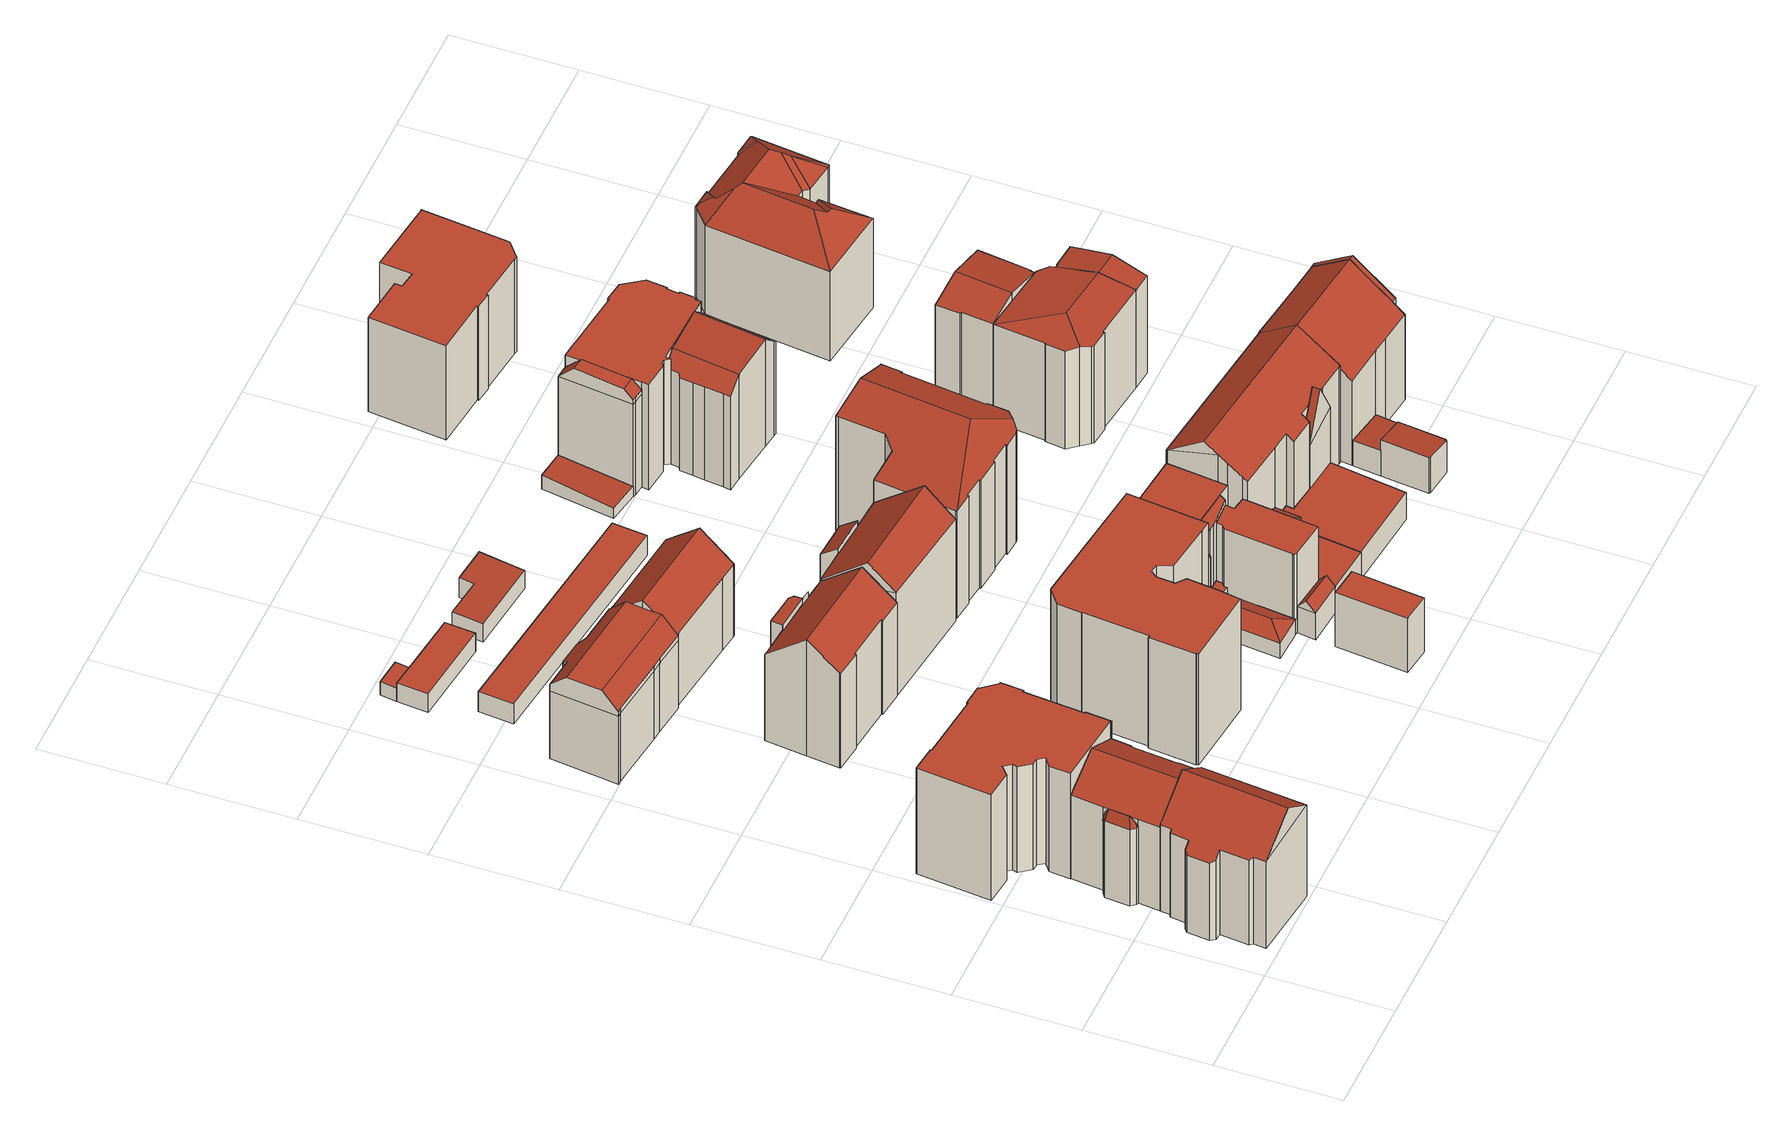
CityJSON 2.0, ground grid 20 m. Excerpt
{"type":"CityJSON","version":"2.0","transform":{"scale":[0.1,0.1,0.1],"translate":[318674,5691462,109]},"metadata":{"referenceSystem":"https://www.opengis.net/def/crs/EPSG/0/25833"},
"CityObjects":{
"building1":{"type":"Building","attributes":{"Dachtyp_tdc":"tdcFreeFormRoof","Gemeindeschluessel":14713000,"Dachneigung":38.31,"QualitaetDacherkennung":71,"Geometrietyp2DReferenz":"3000","function":"31001_9998","roofType":"5000","measuredHeight":21.96},"geometry":[{"type":"MultiSurface","lod":"2","boundaries":[[[0,1,2,3]],[[1,4,5,2]],[[4,6,7,5]],[[6,8,9,7]],[[8,10,11,9]],[[10,12,13,11]],[[12,14,15,13]],[[14,16,17,15]],[[16,18,19,17]],[[18,20,21,19]],[[20,22,23,21]],[[22,24,25,23]],[[24,26,27,25]],[[26,0,3,27]],[[28,29,22,20,18,16,14,12,10,8,6,4,1,0]],[[26,24,29,28]],[[24,22,29]],[[0,26,28]],[[3,2,5,7,9,11,13,15,17,19,21,23,25,27]]],"semantics":{"surfaces":[{"type":"WallSurface"},{"type":"RoofSurface"},{"type":"GroundSurface"}],"values":[0,0,0,0,0,0,0,0,0,0,0,0,0,0,1,1,0,0,2]}}]},
"building2":{"type":"Building","attributes":{"Gemeindeschluessel":14713000,"Geometrietyp2DReferenz":"3000","function":"31001_9998","roofType":"9999"},"children":["building2-1","building2-2"]},
"building2-1":{"type":"BuildingPart","attributes":{"Dachtyp_tdc":"tdcGableRoof","Dachneigung":31.77,"QualitaetDacherkennung":83,"Geometrietyp2DReferenz":"3000","roofType":"3100","measuredHeight":20.16},"parents":["building2"],"geometry":[{"type":"MultiSurface","lod":"2","boundaries":[[[30,31,32,33]],[[31,34,35,32]],[[34,36,37,35]],[[36,38,39,37]],[[38,40,25,39]],[[40,41,42,25]],[[41,43,23,42]],[[43,44,45,23]],[[44,46,45]],[[47,48,49,50,51]],[[48,52,53,49]],[[52,54,55,53]],[[54,56,57,55]],[[56,30,33,57]],[[52,48,47,44,43,41]],[[41,40,38,36,34,31,30,56,54,52]],[[33,32,35,37,39,25,42,23,45,58,50,49,53,55,57]],[[59,60,46,44,47]],[[59,50,58,60]],[[58,45,46,60]],[[51,59,47]],[[51,50,59]]],"semantics":{"surfaces":[{"type":"WallSurface"},{"type":"RoofSurface"},{"type":"GroundSurface"},{"type":"ClosureSurface"}],"values":[0,0,0,0,0,0,0,0,0,0,0,0,0,0,1,1,2,0,3,3,0,3]}}]},
"building2-2":{"type":"BuildingPart","attributes":{"Dachtyp_tdc":"tdcFreeFormRoof","Dachneigung":73.66,"QualitaetDacherkennung":39,"Geometrietyp2DReferenz":"3000","roofType":"5000","measuredHeight":16.85},"parents":["building2"],"geometry":[{"type":"MultiSurface","lod":"2","boundaries":[[[61,62,63,64]],[[62,65,66,63]],[[65,67,68,66]],[[67,51,50,68]],[[46,69,70,45]],[[69,61,64,70]],[[60,59,51,67,65,71]],[[65,62,72,71]],[[62,61,73,72]],[[61,69,74,73]],[[69,46,74]],[[46,60,71,72,73,74]],[[64,63,66,68,50,58,45,70]],[[59,50,51]],[[58,50,59,60]],[[58,60,46,45]]],"semantics":{"surfaces":[{"type":"WallSurface"},{"type":"RoofSurface"},{"type":"GroundSurface"},{"type":"ClosureSurface"}],"values":[0,0,0,0,0,0,1,1,1,1,1,1,2,3,3,3]}}]},
"building3":{"type":"Building","attributes":{"Dachtyp_tdc":"tdcPolyFlatRoof","Gemeindeschluessel":14713000,"Dachneigung":0,"QualitaetDacherkennung":78,"Geometrietyp2DReferenz":"3000","function":"31001_9998","roofType":"1000","measuredHeight":20.43},"geometry":[{"type":"MultiSurface","lod":"2","boundaries":[[[75,76,77,78]],[[76,79,80,77]],[[79,81,82,80]],[[81,83,84,82]],[[83,85,86,84]],[[85,87,88,86]],[[87,89,90,88]],[[89,91,92,90]],[[91,93,94,92]],[[93,95,96,94]],[[95,97,98,96]],[[97,99,100,98]],[[99,101,102,100]],[[101,103,104,102]],[[103,105,106,104]],[[105,107,108,106]],[[107,109,110,108]],[[109,111,112,110]],[[111,113,114,112]],[[113,115,116,114]],[[115,117,118,116]],[[117,119,120,118]],[[119,121,122,120]],[[121,123,124,122]],[[123,125,126,124]],[[125,75,78,126]],[[125,123,121,119,117,115,113,111,109,107,105,103,101,99,97,95,93,91,89,87,85,83,81,79,76,75]],[[78,77,80,82,84,86,88,90,92,94,96,98,100,102,104,106,108,110,112,114,116,118,120,122,124,126]]],"semantics":{"surfaces":[{"type":"WallSurface"},{"type":"RoofSurface"},{"type":"GroundSurface"}],"values":[0,0,0,0,0,0,0,0,0,0,0,0,0,0,0,0,0,0,0,0,0,0,0,0,0,0,1,2]}}]},
"building4":{"type":"Building","attributes":{"Gemeindeschluessel":14713000,"Dachtyp_tdc":"tdcFreeFormRoof","Dachneigung":0.319,"QualitaetDacherkennung":60,"Geometrietyp2DReferenz":"3000","function":"31001_9998","roofType":"5000","measuredHeight":17},"geometry":[{"type":"MultiSurface","lod":"2","boundaries":[[[127,128,129,130]],[[128,131,132,129]],[[131,133,134,132]],[[133,135,136,134]],[[135,137,138,136]],[[137,139,140,138]],[[139,141,142,140]],[[141,143,144,142]],[[143,145,146,144]],[[145,147,148,146]],[[149,150,151,152,153,154,155,156]],[[157,158,159,160,161,162,163,164]],[[165,164,163,152,151]],[[131,165,151,150,133]],[[128,157,164,165,131]],[[145,162,161,147]],[[143,153,152,163,162,145]],[[147,161,160]],[[127,158,157,128]],[[159,158,127]],[[137,156,155,139]],[[135,149,156,137]],[[139,155,154,141]],[[141,154,153,143]],[[133,150,149,135]],[[148,166,167,130,129,132,134,136,138,140,142,144,146]],[[147,160,166,148]],[[160,159,167,166]],[[159,127,130,167]]],"semantics":{"surfaces":[{"type":"WallSurface"},{"type":"RoofSurface"},{"type":"GroundSurface"}],"values":[0,0,0,0,0,0,0,0,0,0,1,1,1,0,0,0,0,0,0,0,0,0,0,0,0,2,0,0,0]}}]},
"building5":{"type":"Building","attributes":{"Gemeindeschluessel":14713000,"Geometrietyp2DReferenz":"3000","function":"31001_9998","roofType":"9999"},"children":["building5-1","building5-2"]},
"building5-1":{"type":"BuildingPart","attributes":{"Dachtyp_tdc":"tdcPolyFlatRoof","Dachneigung":4.7,"QualitaetDacherkennung":40,"Geometrietyp2DReferenz":"3000","roofType":"2100","measuredHeight":17.95},"parents":["building5"],"geometry":[{"type":"MultiSurface","lod":"2","boundaries":[[[168,169,170,171,172]],[[169,173,174,170]],[[173,175,176,174]],[[175,177,178,176]],[[177,179,180,178]],[[181,177,179,177,175,173,169,168]],[[171,170,174,176,178,180,178,182]],[[183,184,177,181]],[[180,179,185]],[[178,180,185,184]],[[184,185,179,177]],[[178,184,183,182]],[[168,172,183,181]],[[172,171,182,183]]],"semantics":{"surfaces":[{"type":"WallSurface"},{"type":"RoofSurface"},{"type":"GroundSurface"},{"type":"ClosureSurface"}],"values":[0,0,0,0,0,1,2,0,0,3,3,3,0,3]}}]},
"building5-2":{"type":"BuildingPart","attributes":{"Dachtyp_tdc":"tdcGableRoof","Dachneigung":40.32,"QualitaetDacherkennung":65,"Geometrietyp2DReferenz":"3000","roofType":"3100","measuredHeight":22.58},"parents":["building5"],"geometry":[{"type":"MultiSurface","lod":"2","boundaries":[[[186,187,188,189]],[[187,190,191,188]],[[190,192,193,191]],[[192,194,195,193]],[[194,196,197,195]],[[196,198,199,197]],[[198,200,201,199]],[[200,202,203,201]],[[202,172,171,203]],[[185,204,205,180]],[[204,206,207,205]],[[206,208,209,207]],[[208,210,211,209]],[[210,212,213,211]],[[212,186,189,213]],[[208,206,204,185,184,183,172,202,200,198]],[[198,196,194,192,190,187,186,212,210,208]],[[189,188,191,193,195,197,199,201,203,171,182,178,180,205,207,209,211,213]],[[182,171,172,183]],[[180,178,184,185]],[[178,182,183,184]]],"semantics":{"surfaces":[{"type":"WallSurface"},{"type":"RoofSurface"},{"type":"GroundSurface"},{"type":"ClosureSurface"}],"values":[0,0,0,0,0,0,0,0,0,0,0,0,0,0,0,1,1,2,3,3,3]}}]},
"building6":{"type":"Building","attributes":{"Gemeindeschluessel":14713000,"Geometrietyp2DReferenz":"3000","function":"31001_9998","roofType":"9999"},"children":["building6-1","building6-2"]},
"building6-1":{"type":"BuildingPart","attributes":{"Dachtyp_tdc":"tdcPolyFlatRoof","Dachneigung":3.13,"QualitaetDacherkennung":56,"Geometrietyp2DReferenz":"3000","roofType":"2100","measuredHeight":2.68},"parents":["building6"],"geometry":[{"type":"MultiSurface","lod":"2","boundaries":[[[214,215,216,217]],[[218,219,220,221]],[[219,214,217,220]],[[219,218,215,214]],[[217,216,221,220]],[[221,216,215,218]]],"semantics":{"surfaces":[{"type":"WallSurface"},{"type":"RoofSurface"},{"type":"GroundSurface"},{"type":"ClosureSurface"}],"values":[0,0,0,1,2,3]}}]},
"building6-2":{"type":"BuildingPart","attributes":{"Dachtyp_tdc":"tdcPolyFlatRoof","Dachneigung":0,"QualitaetDacherkennung":49,"Geometrietyp2DReferenz":"3000","roofType":"1000","measuredHeight":3.59},"parents":["building6"],"geometry":[{"type":"MultiSurface","lod":"2","boundaries":[[[222,223,224,225]],[[223,226,227,224]],[[226,228,218,221,227]],[[229,222,225,216,215]],[[229,228,226,223,222]],[[225,224,227,221,216]],[[215,218,228,229]],[[215,216,221,218]]],"semantics":{"surfaces":[{"type":"WallSurface"},{"type":"RoofSurface"},{"type":"GroundSurface"},{"type":"ClosureSurface"}],"values":[0,0,0,0,1,2,0,3]}}]},
"building7":{"type":"Building","attributes":{"Dachtyp_tdc":"tdcFreeFormRoof","Gemeindeschluessel":14713000,"Dachneigung":10.89,"QualitaetDacherkennung":40,"Geometrietyp2DReferenz":"3000","function":"31001_9998","roofType":"5000","measuredHeight":3.09},"geometry":[{"type":"MultiSurface","lod":"2","boundaries":[[[230,231,232,233]],[[231,234,235,232]],[[234,236,237,235]],[[236,230,233,237]],[[238,239,236,234]],[[238,234,231]],[[239,238,231,230]],[[239,230,236]],[[233,232,235,237]]],"semantics":{"surfaces":[{"type":"WallSurface"},{"type":"RoofSurface"},{"type":"GroundSurface"}],"values":[0,0,0,0,1,1,1,1,2]}}]},
"building8":{"type":"Building","attributes":{"Dachtyp_tdc":"tdcGableRoof","Gemeindeschluessel":14713000,"Dachneigung":39.36,"QualitaetDacherkennung":68,"Geometrietyp2DReferenz":"3000","function":"31001_9998","roofType":"3100","measuredHeight":18.36},"geometry":[{"type":"MultiSurface","lod":"2","boundaries":[[[240,241,242,243]],[[241,244,245,242]],[[244,246,247,245]],[[246,248,249,247]],[[241,240,250,251,252,253]],[[253,254,255,248,246,244,241]],[[249,256,257,258,259,235,232,243,242,245,247]],[[248,255,256,249]],[[255,254,257,256]],[[254,253,258,257]],[[253,252,259,258]],[[252,251,235,259]],[[251,250,232,235]],[[250,240,243,232]]],"semantics":{"surfaces":[{"type":"WallSurface"},{"type":"RoofSurface"},{"type":"GroundSurface"}],"values":[0,0,0,0,1,1,2,0,0,0,0,0,0,0]}}]},
"building9":{"type":"Building","attributes":{"Dachtyp_tdc":"tdcPolyFlatRoof","Gemeindeschluessel":14713000,"Dachneigung":0,"QualitaetDacherkennung":70,"Geometrietyp2DReferenz":"3000","function":"31001_9998","roofType":"1000","measuredHeight":21.53},"geometry":[{"type":"MultiSurface","lod":"2","boundaries":[[[260,261,262,263]],[[261,264,265,262]],[[264,266,267,265]],[[266,268,269,267]],[[268,270,271,269]],[[270,272,273,271]],[[272,274,275,273]],[[274,276,277,275]],[[276,278,279,277]],[[278,280,281,279]],[[280,282,283,281]],[[282,284,285,283]],[[284,286,287,285]],[[286,288,289,287]],[[288,290,291,289]],[[290,292,293,291]],[[292,294,295,293]],[[294,296,297,295]],[[296,298,299,297]],[[298,300,301,299]],[[300,260,263,301]],[[300,298,296,294,292,290,288,286,284,282,280,278,276,274,272,270,268,266,264,261,260]],[[263,262,265,267,269,271,273,275,277,279,281,283,285,287,289,291,293,295,297,299,301]]],"semantics":{"surfaces":[{"type":"WallSurface"},{"type":"RoofSurface"},{"type":"GroundSurface"}],"values":[0,0,0,0,0,0,0,0,0,0,0,0,0,0,0,0,0,0,0,0,0,1,2]}}]},
"building10":{"type":"Building","attributes":{"Dachtyp_tdc":"tdcPolyFlatRoof","Gemeindeschluessel":14713000,"Dachneigung":0,"QualitaetDacherkennung":79,"Geometrietyp2DReferenz":"3000","function":"31001_2463","roofType":"1000","measuredHeight":3.86},"geometry":[{"type":"MultiSurface","lod":"2","boundaries":[[[302,303,304,305]],[[303,306,307,304]],[[306,308,309,307]],[[308,302,305,309]],[[308,306,303,302]],[[305,304,307,309]]],"semantics":{"surfaces":[{"type":"WallSurface"},{"type":"RoofSurface"},{"type":"GroundSurface"}],"values":[0,0,0,0,1,2]}}]},
"building11":{"type":"Building","attributes":{"Gemeindeschluessel":14713000,"Geometrietyp2DReferenz":"3000","function":"31001_9998","roofType":"9999"},"children":["building11-1","building11-2"]},
"building11-1":{"type":"BuildingPart","attributes":{"Dachtyp_tdc":"tdcPolyFlatRoof","Dachneigung":37.8,"QualitaetDacherkennung":36,"Geometrietyp2DReferenz":"3000","roofType":"2100","measuredHeight":18.23},"parents":["building11"],"geometry":[{"type":"MultiSurface","lod":"2","boundaries":[[[310,311,312,313,314]],[[315,316,317,318,319]],[[316,310,314,317]],[[316,315,311,310]],[[314,313,318,317]],[[319,312,311,315]],[[318,313,312,319]]],"semantics":{"surfaces":[{"type":"WallSurface"},{"type":"RoofSurface"},{"type":"GroundSurface"},{"type":"ClosureSurface"}],"values":[0,0,0,1,2,0,3]}}]},
"building11-2":{"type":"BuildingPart","attributes":{"Dachtyp_tdc":"tdcGableRoof","Dachneigung":40.69,"QualitaetDacherkennung":56,"Geometrietyp2DReferenz":"3000","roofType":"3100","measuredHeight":24.1},"parents":["building11"],"geometry":[{"type":"MultiSurface","lod":"2","boundaries":[[[320,321,322,323]],[[321,324,325,322]],[[326,320,323,327]],[[324,321,328]],[[320,326,329]],[[321,320,329,328]],[[326,312,319,324,328,329]],[[323,322,325,318,313,327]],[[326,327,313,312]],[[319,318,325,324]],[[312,313,318,319]]],"semantics":{"surfaces":[{"type":"WallSurface"},{"type":"RoofSurface"},{"type":"GroundSurface"},{"type":"ClosureSurface"}],"values":[0,0,0,0,0,1,1,2,0,0,3]}}]},
"building12":{"type":"Building","attributes":{"Dachtyp_tdc":"tdcPolyFlatRoof","Gemeindeschluessel":14713000,"Dachneigung":3.13,"QualitaetDacherkennung":80,"Geometrietyp2DReferenz":"3000","function":"31001_9998","roofType":"2100","measuredHeight":3.83},"geometry":[{"type":"MultiSurface","lod":"2","boundaries":[[[330,331,332,333]],[[331,334,335,332]],[[334,336,337,335]],[[336,338,339,337]],[[338,340,341,339]],[[340,330,333,341]],[[340,338,336,334,331,330]],[[333,332,335,337,339,341]]],"semantics":{"surfaces":[{"type":"WallSurface"},{"type":"RoofSurface"},{"type":"GroundSurface"}],"values":[0,0,0,0,0,0,1,2]}}]},
"building13":{"type":"Building","attributes":{"Dachtyp_tdc":"tdcPolyFlatRoof","Gemeindeschluessel":14713000,"Dachneigung":0,"QualitaetDacherkennung":70,"Geometrietyp2DReferenz":"3000","function":"31001_9998","roofType":"1000","measuredHeight":10.47},"geometry":[{"type":"MultiSurface","lod":"2","boundaries":[[[342,343,344,345]],[[343,346,347,344]],[[346,348,349,347]],[[348,342,345,349]],[[348,346,343,342]],[[345,344,347,349]]],"semantics":{"surfaces":[{"type":"WallSurface"},{"type":"RoofSurface"},{"type":"GroundSurface"}],"values":[0,0,0,0,1,2]}}]},
"building14":{"type":"Building","attributes":{"Gemeindeschluessel":14713000,"Geometrietyp2DReferenz":"3000","function":"31001_9998","roofType":"9999"},"children":["building14-1","building14-2"]},
"building14-1":{"type":"BuildingPart","attributes":{"Dachtyp_tdc":"tdcFreeFormRoof","Dachneigung":24.56,"QualitaetDacherkennung":18,"Geometrietyp2DReferenz":"3000","roofType":"5000","measuredHeight":4.23},"parents":["building14"],"geometry":[{"type":"MultiSurface","lod":"2","boundaries":[[[350,351,352,353]],[[351,354,355,352]],[[354,356,357,355]],[[356,358,359,357]],[[360,361,362,363]],[[361,364,365,362]],[[364,350,353,365]],[[360,358,356,366]],[[356,354,367,366]],[[354,351,367]],[[351,350,364,361,360,366,367]],[[353,352,355,357,359,363,362,365]],[[363,359,358,360]]],"semantics":{"surfaces":[{"type":"WallSurface"},{"type":"RoofSurface"},{"type":"GroundSurface"},{"type":"ClosureSurface"}],"values":[0,0,0,0,0,0,0,1,1,1,1,2,3]}}]},
"building14-2":{"type":"BuildingPart","attributes":{"Dachtyp_tdc":"tdcPolyFlatRoof","Dachneigung":0,"QualitaetDacherkennung":9,"Geometrietyp2DReferenz":"3000","roofType":"1000","measuredHeight":4.25},"parents":["building14"],"geometry":[{"type":"MultiSurface","lod":"2","boundaries":[[[368,369,370,371]],[[369,372,373,370]],[[372,374,375,373]],[[374,376,377,375]],[[376,378,379,377]],[[378,380,381,379]],[[380,382,360,363,381]],[[383,368,371,359,358]],[[383,382,380,378,376,374,372,369,368]],[[371,370,373,375,377,379,381,363,359]],[[358,360,382,383]],[[358,359,363,360]]],"semantics":{"surfaces":[{"type":"WallSurface"},{"type":"RoofSurface"},{"type":"GroundSurface"},{"type":"ClosureSurface"}],"values":[0,0,0,0,0,0,0,0,1,2,0,3]}}]},
"building15":{"type":"Building","attributes":{"Gemeindeschluessel":14713000,"Geometrietyp2DReferenz":"3000","function":"31001_9998","roofType":"9999"},"children":["building15-1","building15-2","building15-3"]},
"building15-1":{"type":"BuildingPart","attributes":{"Dachtyp_tdc":"tdcPolyFlatRoof","Dachneigung":0,"QualitaetDacherkennung":69,"Geometrietyp2DReferenz":"3000","roofType":"1000","measuredHeight":16.99},"parents":["building15"],"geometry":[{"type":"MultiSurface","lod":"2","boundaries":[[[384,385,386,387]],[[385,388,389,386]],[[388,390,391,389]],[[390,392,393,391]],[[392,394,395,393]],[[396,384,387,397]],[[396,394,392,390,388,385,384]],[[387,386,389,391,393,395,397]],[[397,395,394,396]]],"semantics":{"surfaces":[{"type":"WallSurface"},{"type":"RoofSurface"},{"type":"GroundSurface"},{"type":"ClosureSurface"}],"values":[0,0,0,0,0,0,1,2,3]}}]},
"building15-2":{"type":"BuildingPart","attributes":{"Dachtyp_tdc":"tdcPolyFlatRoof","Dachneigung":38.47,"QualitaetDacherkennung":23,"Geometrietyp2DReferenz":"3000","roofType":"2100","measuredHeight":16.99},"parents":["building15"],"geometry":[{"type":"MultiSurface","lod":"2","boundaries":[[[398,399,375,377,400]],[[399,401,373,375]],[[401,402,370,373]],[[402,403,371,370]],[[403,404,359,371]],[[404,405,357,359]],[[405,396,397,357]],[[406,407,408,395,394]],[[394,396,405,404,403,402,401,399,398,406]],[[408,377,375,373,370,371,359,357,397,395]],[[398,400,407,406]],[[400,377,408,407]],[[394,395,397,396]]],"semantics":{"surfaces":[{"type":"WallSurface"},{"type":"RoofSurface"},{"type":"GroundSurface"},{"type":"ClosureSurface"}],"values":[0,0,0,0,0,0,0,0,1,2,0,3,3]}}]},
"building15-3":{"type":"BuildingPart","attributes":{"Dachtyp_tdc":"tdcPolyFlatRoof","Dachneigung":0,"QualitaetDacherkennung":42,"Geometrietyp2DReferenz":"3000","roofType":"1000","measuredHeight":15.41},"parents":["building15"],"geometry":[{"type":"MultiSurface","lod":"2","boundaries":[[[409,400,377,379]],[[407,410,411,408]],[[410,412,413,411]],[[412,414,415,413]],[[414,416,417,415]],[[416,418,419,417]],[[418,420,353,419]],[[420,421,365,353]],[[421,422,362,365]],[[422,423,381,362]],[[423,409,379,381]],[[423,422,421,420,418,416,414,412,410,407,400,409]],[[379,377,408,411,413,415,417,419,353,365,362,381]],[[408,377,400,407]]],"semantics":{"surfaces":[{"type":"WallSurface"},{"type":"RoofSurface"},{"type":"GroundSurface"},{"type":"ClosureSurface"}],"values":[0,0,0,0,0,0,0,0,0,0,0,1,2,3]}}]},
"building16":{"type":"Building","attributes":{"Dachtyp_tdc":"tdcHipAndGableRoof","Gemeindeschluessel":14713000,"Dachneigung":15.1,"QualitaetDacherkennung":18,"Geometrietyp2DReferenz":"3000","function":"31001_9998","roofType":"5000","measuredHeight":8.5},"geometry":[{"type":"MultiSurface","lod":"2","boundaries":[[[424,425,426,427]],[[425,428,429,426]],[[428,430,431,429]],[[430,424,427,431]],[[428,425,432]],[[424,430,433]],[[425,424,433,432]],[[430,428,432,433]],[[427,426,429,431]]],"semantics":{"surfaces":[{"type":"WallSurface"},{"type":"RoofSurface"},{"type":"GroundSurface"}],"values":[0,0,0,0,1,0,1,1,2]}}]},
"building17":{"type":"Building","attributes":{"Dachtyp_tdc":"tdcFreeFormRoof","Gemeindeschluessel":14713000,"Dachneigung":10.19,"QualitaetDacherkennung":25,"Geometrietyp2DReferenz":"3000","function":"31001_9998","roofType":"5000","measuredHeight":23.55},"geometry":[{"type":"MultiSurface","lod":"2","boundaries":[[[434,435,436,437]],[[435,438,439,436]],[[438,440,441,439]],[[440,442,443,441]],[[442,444,445,443]],[[444,446,447,445]],[[446,448,449,447]],[[448,450,451,449]],[[450,452,453,451]],[[452,454,455,453]],[[454,456,457,455]],[[456,458,459,457]],[[458,460,461,459]],[[460,462,463,461]],[[462,464,465,463]],[[464,466,467,465]],[[466,468,469,467]],[[468,470,471,469]],[[470,472,473,471]],[[472,474,475,473]],[[474,476,477,475]],[[476,478,479,477]],[[478,480,481,479]],[[480,482,483,481]],[[482,484,485,483]],[[484,486,487,485]],[[486,434,437,487]],[[435,434,486,484,482,480,478,476,488,489,442,440,438]],[[468,466,464,462,460,458,490,489,488,474,472,470]],[[489,490,456,454,452,450,448,446,444,442]],[[458,456,490]],[[476,474,488]],[[437,436,439,441,443,445,447,449,451,453,455,457,459,461,463,465,467,469,471,473,475,477,479,481,483,485,487]]],"semantics":{"surfaces":[{"type":"WallSurface"},{"type":"RoofSurface"},{"type":"GroundSurface"}],"values":[0,0,0,0,0,0,0,0,0,0,0,0,0,0,0,0,0,0,0,0,0,0,0,0,0,0,0,1,1,1,0,0,2]}}]},
"building18":{"type":"Building","attributes":{"Gemeindeschluessel":14713000,"Geometrietyp2DReferenz":"3000","function":"31001_9998","roofType":"9999"},"children":["building18-1","building18-2","building18-3","building18-4"]},
"building18-1":{"type":"BuildingPart","attributes":{"Dachtyp_tdc":"tdcGableRoof","Dachneigung":69.14,"QualitaetDacherkennung":6,"Geometrietyp2DReferenz":"3000","roofType":"3100","measuredHeight":21.84},"parents":["building18"],"geometry":[{"type":"MultiSurface","lod":"2","boundaries":[[[491,492,493,494,495]],[[492,496,497,493]],[[496,498,499,500,497]],[[496,492,501]],[[491,498,502]],[[492,491,502,501]],[[498,496,501,502]],[[494,493,497,500]],[[491,495,499,498]],[[495,494,500,499]]],"semantics":{"surfaces":[{"type":"WallSurface"},{"type":"RoofSurface"},{"type":"GroundSurface"},{"type":"ClosureSurface"}],"values":[0,0,0,0,0,1,1,2,0,3]}}]},
"building18-2":{"type":"BuildingPart","attributes":{"Dachtyp_tdc":"tdcPolyFlatRoof","Dachneigung":0,"QualitaetDacherkennung":54,"Geometrietyp2DReferenz":"3000","roofType":"1000","measuredHeight":5.13},"parents":["building18"],"geometry":[{"type":"MultiSurface","lod":"2","boundaries":[[[503,504,505,506]],[[503,507,508,504]],[[507,503,506,509,510]],[[511,512,505,504,508]],[[510,509,512,511]],[[506,505,512,509]],[[511,508,507,510]]],"semantics":{"surfaces":[{"type":"WallSurface"},{"type":"RoofSurface"},{"type":"GroundSurface"},{"type":"ClosureSurface"}],"values":[0,0,1,2,0,3,3]}}]},
"building18-3":{"type":"BuildingPart","attributes":{"Dachtyp_tdc":"tdcFreeFormRoof","Dachneigung":48.57,"QualitaetDacherkennung":12,"Geometrietyp2DReferenz":"3000","roofType":"5000","measuredHeight":6.79},"parents":["building18"],"geometry":[{"type":"MultiSurface","lod":"2","boundaries":[[[509,513,514,512]],[[513,515,516,514]],[[515,506,505,516]],[[517,518,506,515]],[[517,515,513]],[[518,517,513,509]],[[518,509,506]],[[512,514,516,505]],[[512,505,506,509]]],"semantics":{"surfaces":[{"type":"WallSurface"},{"type":"RoofSurface"},{"type":"GroundSurface"},{"type":"ClosureSurface"}],"values":[0,0,0,1,0,1,0,2,3]}}]},
"building18-4":{"type":"BuildingPart","attributes":{"Dachtyp_tdc":"tdcPolyFlatRoof","Dachneigung":0,"QualitaetDacherkennung":43,"Geometrietyp2DReferenz":"3000","roofType":"1000","measuredHeight":5.14},"parents":["building18"],"geometry":[{"type":"MultiSurface","lod":"2","boundaries":[[[519,520,521,508,507]],[[520,522,523,521]],[[522,524,525,523]],[[524,495,494,525]],[[499,526,527,500]],[[526,528,510,511,527]],[[526,499,495,524,522,520,519,528]],[[511,508,521,523,525,494,500,527]],[[507,510,528,519]],[[507,508,511,510]],[[500,494,495,499]]],"semantics":{"surfaces":[{"type":"WallSurface"},{"type":"RoofSurface"},{"type":"GroundSurface"},{"type":"ClosureSurface"}],"values":[0,0,0,0,0,0,1,2,0,3,3]}}]},
"building19":{"type":"Building","attributes":{"Dachtyp_tdc":"tdcPolyFlatRoof","Gemeindeschluessel":14713000,"Dachneigung":3.04,"QualitaetDacherkennung":68,"Geometrietyp2DReferenz":"3000","function":"31001_9998","roofType":"2100","measuredHeight":2.72},"geometry":[{"type":"MultiSurface","lod":"2","boundaries":[[[529,530,531,532]],[[530,533,534,531]],[[533,535,536,534]],[[535,529,532,536]],[[535,533,530,529]],[[532,531,534,536]]],"semantics":{"surfaces":[{"type":"WallSurface"},{"type":"RoofSurface"},{"type":"GroundSurface"}],"values":[0,0,0,0,1,2]}}]},
"building20":{"type":"Building","attributes":{"Dachtyp_tdc":"tdcFreeFormRoof","Gemeindeschluessel":14713000,"Dachneigung":34.22,"QualitaetDacherkennung":57,"Geometrietyp2DReferenz":"3000","function":"31001_9998","roofType":"5000","measuredHeight":23.61},"geometry":[{"type":"MultiSurface","lod":"2","boundaries":[[[537,538,539,540]],[[538,541,427,539]],[[541,542,431,427]],[[542,543,544,431]],[[543,545,546,544]],[[545,547,548,546]],[[547,549,550,548]],[[549,551,552,550]],[[551,553,554,552]],[[553,555,556,554]],[[555,557,558,556]],[[557,559,560,558]],[[559,561,562,560]],[[561,563,564,562]],[[563,565,566,564]],[[565,537,540,566]],[[567,555,553,551,549,568]],[[538,537,565,563,561,559,557,567,568,547,545,543,542,541]],[[549,547,568]],[[557,555,567]],[[540,539,427,431,544,546,548,550,552,554,556,558,560,562,564,566]]],"semantics":{"surfaces":[{"type":"WallSurface"},{"type":"RoofSurface"},{"type":"GroundSurface"}],"values":[0,0,0,0,0,0,0,0,0,0,0,0,0,0,0,0,1,1,0,0,2]}}]},
"building21":{"type":"Building","attributes":{"Gemeindeschluessel":14713000,"Geometrietyp2DReferenz":"3000","function":"31001_9998","roofType":"9999"},"children":["building21-1","building21-2","building21-3"]},
"building21-1":{"type":"BuildingPart","attributes":{"Dachtyp_tdc":"tdcCutGableRoof","Dachneigung":2.69,"QualitaetDacherkennung":72,"Geometrietyp2DReferenz":"3000","roofType":"9999","measuredHeight":20.77},"parents":["building21"],"geometry":[{"type":"MultiSurface","lod":"2","boundaries":[[[569,570,571,572]],[[573,574,575,576]],[[574,577,578,575]],[[577,569,572,578]],[[579,580,581,582,583]],[[569,584,585,586,570]],[[579,583,587,585,584]],[[577,580,579,584,569]],[[573,582,581,574]],[[574,581,580,577]],[[572,571,576,575,578]],[[576,571,570,573]],[[585,587,586]],[[586,587,583,582,573,570]]],"semantics":{"surfaces":[{"type":"WallSurface"},{"type":"RoofSurface"},{"type":"GroundSurface"},{"type":"ClosureSurface"}],"values":[0,0,0,0,1,1,1,0,0,0,2,3,0,3]}}]},
"building21-2":{"type":"BuildingPart","attributes":{"Dachtyp_tdc":"tdcPolyFlatRoof","Dachneigung":0,"QualitaetDacherkennung":50,"Geometrietyp2DReferenz":"3000","roofType":"1000","measuredHeight":20.46},"parents":["building21"],"geometry":[{"type":"MultiSurface","lod":"2","boundaries":[[[588,589,590,591]],[[589,592,593,590]],[[592,594,595,593]],[[594,596,597,595]],[[596,598,599,597]],[[598,600,601,599]],[[600,602,603,601]],[[602,604,605,603]],[[604,606,607,605]],[[606,608,609,610,607]],[[611,612,613,614,615]],[[612,616,617,613]],[[616,618,619,617]],[[618,620,621,619]],[[620,622,582,573,576,621]],[[623,588,591,571,570]],[[623,586,587,622,620,618,616,612,611,624,625,626,627,608,606,604,602,600,598,596,594,592,589,588]],[[591,590,593,595,597,599,601,603,605,607,610,628,629,630,614,613,617,619,621,576,571]],[[627,609,608]],[[631,632,625,624]],[[631,630,629,632]],[[629,628,626,625,632]],[[628,610,609,627,626]],[[615,631,624,611]],[[615,614,630,631]],[[570,586,623]],[[587,583,582,622]],[[570,571,576,573]],[[570,573,582,583,587,586]]],"semantics":{"surfaces":[{"type":"WallSurface"},{"type":"RoofSurface"},{"type":"GroundSurface"},{"type":"ClosureSurface"}],"values":[0,0,0,0,0,0,0,0,0,0,0,0,0,0,0,0,1,2,0,0,3,3,3,0,3,0,0,3,3]}}]},
"building21-3":{"type":"BuildingPart","attributes":{"Dachtyp_tdc":"tdcCutGableRoof","Dachneigung":3.3,"QualitaetDacherkennung":67,"Geometrietyp2DReferenz":"3000","roofType":"9999","measuredHeight":20.73},"parents":["building21"],"geometry":[{"type":"MultiSurface","lod":"2","boundaries":[[[609,633,634,610]],[[633,635,636,634]],[[635,637,638,636]],[[637,639,640,638]],[[639,641,642,640]],[[641,643,644,642]],[[643,645,646,644]],[[645,647,648,646]],[[647,649,650,648]],[[649,651,652,650]],[[651,615,614,652]],[[637,635,633,609,627,653]],[[632,631,615,651,649,647,645,643,641,639]],[[653,625,632,639,637]],[[610,634,636,638,640,642,644,646,648,650,652,614,630,629,628]],[[630,614,615,631]],[[629,630,631,632]],[[626,625,653]],[[628,629,632,625,626]],[[627,626,653]],[[628,626,627,609,610]]],"semantics":{"surfaces":[{"type":"WallSurface"},{"type":"RoofSurface"},{"type":"GroundSurface"},{"type":"ClosureSurface"}],"values":[0,0,0,0,0,0,0,0,0,0,0,1,1,1,2,3,3,0,3,0,3]}}]},
"building22":{"type":"Building","attributes":{"Gemeindeschluessel":14713000,"Geometrietyp2DReferenz":"3000","function":"31001_9998","roofType":"9999"},"children":["building22-1","building22-2","building22-3","building22-4"]},
"building22-1":{"type":"BuildingPart","attributes":{"Dachtyp_tdc":"tdcGableRoof","Dachneigung":36.98,"QualitaetDacherkennung":58,"Geometrietyp2DReferenz":"3000","roofType":"3100","measuredHeight":23.26},"parents":["building22"],"geometry":[{"type":"MultiSurface","lod":"2","boundaries":[[[654,655,656,657,658]],[[659,660,661,662,663]],[[660,664,665,661]],[[664,555,666,665]],[[555,667,668,666]],[[667,669,670,668]],[[669,671,672,670]],[[671,673,674,672]],[[673,675,676,674]],[[677,678,679,680,681]],[[678,654,658,679]],[[682,675,673,671,669,667,555,664]],[[664,660,659,655,654,678,677,683,682]],[[658,657,662,661,665,666,668,670,672,674,676,684,680,679]],[[659,663,656,655]],[[663,662,657,656]],[[684,676,675,682]],[[677,681,683]],[[681,680,684,682,683]]],"semantics":{"surfaces":[{"type":"WallSurface"},{"type":"RoofSurface"},{"type":"GroundSurface"},{"type":"ClosureSurface"}],"values":[0,0,0,0,0,0,0,0,0,0,0,1,1,2,0,3,3,0,3]}}]},
"building22-2":{"type":"BuildingPart","attributes":{"Dachtyp_tdc":"tdcPolyFlatRoof","Dachneigung":6.3,"QualitaetDacherkennung":68,"Geometrietyp2DReferenz":"3000","roofType":"2100","measuredHeight":4.89},"parents":["building22"],"geometry":[{"type":"MultiSurface","lod":"2","boundaries":[[[656,685,686,657]],[[685,687,688,686]],[[689,663,662,690]],[[663,689,687,685,656]],[[657,686,688,690,662]],[[690,688,687,689]],[[656,657,662,663]]],"semantics":{"surfaces":[{"type":"WallSurface"},{"type":"RoofSurface"},{"type":"GroundSurface"},{"type":"ClosureSurface"}],"values":[0,0,0,1,2,3,3]}}]},
"building22-3":{"type":"BuildingPart","attributes":{"Dachtyp_tdc":"tdcPolyFlatRoof","Dachneigung":9.23,"QualitaetDacherkennung":76,"Geometrietyp2DReferenz":"3000","roofType":"2100","measuredHeight":6.98},"parents":["building22"],"geometry":[{"type":"MultiSurface","lod":"2","boundaries":[[[691,692,693,688,687]],[[692,694,695,693]],[[694,696,697,695]],[[696,698,699,697]],[[698,700,701,699]],[[700,702,689,690,701]],[[702,700,698,696,694,692,691]],[[688,693,695,697,699,701,690]],[[691,687,689,702]],[[687,688,690,689]]],"semantics":{"surfaces":[{"type":"WallSurface"},{"type":"RoofSurface"},{"type":"GroundSurface"},{"type":"ClosureSurface"}],"values":[0,0,0,0,0,0,1,2,0,3]}}]},
"building22-4":{"type":"BuildingPart","attributes":{"Dachtyp_tdc":"tdcGableRoof","Dachneigung":37.42,"QualitaetDacherkennung":70,"Geometrietyp2DReferenz":"3000","roofType":"3100","measuredHeight":23.29},"parents":["building22"],"geometry":[{"type":"MultiSurface","lod":"2","boundaries":[[[703,704,705,706]],[[704,707,708,705]],[[707,709,710,708]],[[709,681,680,710]],[[707,704,703,711,712,713]],[[713,683,681,709,707]],[[676,714,706,705,708,710,680,684]],[[712,711,714,676,675]],[[711,703,706,714]],[[684,682,683,713,682]],[[684,680,681,683,682]],[[712,675,682,713]],[[675,676,684,682]]],"semantics":{"surfaces":[{"type":"WallSurface"},{"type":"RoofSurface"},{"type":"GroundSurface"},{"type":"ClosureSurface"}],"values":[0,0,0,0,1,1,2,0,0,0,3,0,3]}}]},
"building23":{"type":"Building","attributes":{"Dachtyp_tdc":"tdcPolyFlatRoof","Gemeindeschluessel":14713000,"Dachneigung":0,"QualitaetDacherkennung":46,"Geometrietyp2DReferenz":"3000","function":"31001_9998","roofType":"1000","measuredHeight":18.26},"geometry":[{"type":"MultiSurface","lod":"2","boundaries":[[[715,716,717,718]],[[716,719,720,717]],[[719,721,722,720]],[[721,723,724,722]],[[723,725,726,724]],[[725,727,728,726]],[[727,729,730,728]],[[729,731,732,730]],[[731,733,734,732]],[[733,735,736,734]],[[735,737,738,736]],[[737,739,740,738]],[[739,741,742,740]],[[741,743,744,742]],[[743,745,746,744]],[[745,747,748,746]],[[747,715,718,748]],[[747,745,743,741,739,737,735,733,731,729,727,725,723,721,719,716,715]],[[718,717,720,722,724,726,728,730,732,734,736,738,740,742,744,746,748]]],"semantics":{"surfaces":[{"type":"WallSurface"},{"type":"RoofSurface"},{"type":"GroundSurface"}],"values":[0,0,0,0,0,0,0,0,0,0,0,0,0,0,0,0,0,1,2]}}]},
"building24":{"type":"Building","attributes":{"Gemeindeschluessel":14713000,"Geometrietyp2DReferenz":"3000","function":"31001_9998","roofType":"9999"},"children":["building24-1","building24-2","building24-3"]},
"building24-1":{"type":"BuildingPart","attributes":{"Dachtyp_tdc":"tdcGableRoof","Dachneigung":12.23,"QualitaetDacherkennung":72,"Geometrietyp2DReferenz":"3000","roofType":"3100","measuredHeight":20.38},"parents":["building24"],"geometry":[{"type":"MultiSurface","lod":"2","boundaries":[[[749,750,751,752]],[[750,753,754,751]],[[753,755,756,754]],[[755,757,758,756]],[[757,759,760,758]],[[759,761,762,760]],[[757,755,753,750,749,763,764]],[[764,761,759,757]],[[752,751,754,756,758,760,762,765]],[[749,752,765,764,763]],[[765,762,761,764]]],"semantics":{"surfaces":[{"type":"WallSurface"},{"type":"RoofSurface"},{"type":"GroundSurface"},{"type":"ClosureSurface"}],"values":[0,0,0,0,0,0,1,1,2,3,3]}}]},
"building24-2":{"type":"BuildingPart","attributes":{"Dachtyp_tdc":"tdcFreeFormRoof","Dachneigung":10.09,"QualitaetDacherkennung":60,"Geometrietyp2DReferenz":"3000","roofType":"5000","measuredHeight":20.38},"parents":["building24"],"geometry":[{"type":"MultiSurface","lod":"2","boundaries":[[[766,767,768,769]],[[767,770,749,752,768]],[[771,772,773,762,761]],[[772,774,775,773]],[[774,776,777,775]],[[776,778,779,777]],[[778,780,781,779]],[[780,782,783,781]],[[782,784,785,783]],[[784,786,787,785]],[[786,788,789,787]],[[788,790,791,789]],[[792,766,769,793]],[[788,786,784,782,780,794]],[[780,778,776,774,772,771,764,794]],[[764,763,770,767,766,792,795,790,788,794]],[[769,768,752,765,762,773,775,777,779,781,783,785,787,789,791,796,793]],[[763,749,770]],[[765,752,749,763,764]],[[771,761,764]],[[765,764,761,762]],[[793,796,795,792]],[[796,791,790,795]]],"semantics":{"surfaces":[{"type":"WallSurface"},{"type":"RoofSurface"},{"type":"GroundSurface"},{"type":"ClosureSurface"}],"values":[0,0,0,0,0,0,0,0,0,0,0,0,0,1,1,1,2,0,3,0,3,3,3]}}]},
"building24-3":{"type":"BuildingPart","attributes":{"Dachtyp_tdc":"tdcGableRoof","Dachneigung":12.09,"QualitaetDacherkennung":74,"Geometrietyp2DReferenz":"3000","roofType":"3100","measuredHeight":20.37},"parents":["building24"],"geometry":[{"type":"MultiSurface","lod":"2","boundaries":[[[797,798,799,800]],[[798,801,792,793,799]],[[802,803,791,790]],[[802,804,805,803]],[[804,806,807,805]],[[806,808,809,807]],[[808,810,811,809]],[[810,812,813,811]],[[812,797,800,813]],[[808,806,804,802,790,814]],[[814,801,798,797,812,810,808]],[[800,799,793,796,791,803,805,807,809,811,813]],[[795,792,801,814]],[[796,793,792,795]],[[790,795,814]],[[796,795,790,791]]],"semantics":{"surfaces":[{"type":"WallSurface"},{"type":"RoofSurface"},{"type":"GroundSurface"},{"type":"ClosureSurface"}],"values":[0,0,0,0,0,0,0,0,0,1,1,2,0,3,0,3]}}]},
"building25":{"type":"Building","attributes":{"Dachtyp_tdc":"tdcFreeFormRoof","Gemeindeschluessel":14713000,"Dachneigung":39.45,"QualitaetDacherkennung":26,"Geometrietyp2DReferenz":"3000","function":"31001_9998","roofType":"5000","measuredHeight":22.12},"geometry":[{"type":"MultiSurface","lod":"2","boundaries":[[[815,816,817,818]],[[816,819,820,817]],[[819,821,822,820]],[[821,823,824,822]],[[823,825,826,824]],[[825,827,828,826]],[[827,829,830,828]],[[829,831,832,830]],[[831,833,834,832]],[[833,835,836,834]],[[835,837,838,836]],[[837,839,840,838]],[[839,841,842,840]],[[841,843,844,842]],[[843,845,846,844]],[[845,847,848,846]],[[847,849,850,848]],[[849,851,852,850]],[[851,815,818,852]],[[853,854,849,847]],[[855,856,857,858,859,853,847,845]],[[860,855,845,843]],[[861,860,843,841]],[[861,841,839]],[[856,855,860,861,839,837]],[[862,857,856,837,835]],[[863,864,862,835,833]],[[829,833,831]],[[833,829,863]],[[864,863,829,827]],[[858,857,862,864,827,825]],[[865,859,858,825,823]],[[866,865,823,821]],[[866,819,816]],[[819,866,821]],[[867,854,853,859,865,866,816,815]],[[867,815,851]],[[854,867,851,849]],[[818,817,820,822,824,826,828,830,832,834,836,838,840,842,844,846,848,850,852]]],"semantics":{"surfaces":[{"type":"WallSurface"},{"type":"RoofSurface"},{"type":"GroundSurface"}],"values":[0,0,0,0,0,0,0,0,0,0,0,0,0,0,0,0,0,0,0,1,1,1,1,1,1,1,1,1,1,1,1,1,1,1,1,1,1,1,2]}}]}
},
"vertices":[
[54,19,175],[56,39,175],[56,39,7],[54,19,7],[52,44,171],[52,44,7],[57,91,171],[57,91,7],[45,92,161],[45,92,7],[40,100,157],[40,100,7],[44,136,157],[44,136,7],[50,141,161],[50,141,7],[61,140,170],[61,140,7],[65,170,170],[65,170,7],[70,170,174],[70,170,7],[72,188,174],[72,188,7],[193,173,186],[193,173,7],[176,5,185],[176,5,7],[119,11,227],[138,180,227],
[207,285,177],[205,286,178],[205,286,7],[207,285,7],[197,211,178],[197,211,7],[199,210,177],[199,210,7],[195,173,177],[195,173,7],[193,173,178],[135,180,209],[135,180,7],[72,188,169],[76,223,169],[76,223,7],[76,223,155],[82,280,169],[88,331,169],[88,331,7],[82,280,7],[82,280,144],[151,324,209],[151,324,7],[209,318,178],[209,318,7],[211,317,177],[211,317,7],[82,277,7],[82,280,142],[82,277,155],
[65,232,155],[69,272,155],[69,272,7],[65,232,7],[77,277,155],[77,277,7],[81,277,155],[81,277,7],[72,224,155],[72,224,7],[78,274,166],[75,268,175],[71,234,176],[73,226,164],
[172,521,211],[172,523,211],[172,523,6],[172,521,6],[206,520,211],[206,520,6],[207,517,211],[207,517,6],[226,494,211],[226,494,6],[228,494,211],[228,494,6],[225,457,211],[225,457,6],[222,457,211],[222,457,6],[213,358,211],[213,358,6],[215,358,211],[215,358,6],[211,317,211],[211,317,6],[209,318,211],[209,318,6],[88,331,211],[88,331,6],[91,365,211],[91,365,6],[105,376,211],[105,376,6],[97,387,211],[97,387,6],[87,388,211],[87,388,6],[73,407,211],[73,407,6],[75,415,211],[75,415,6],[66,427,211],[66,427,6],[52,415,211],[52,415,6],[5,420,211],[5,420,6],[18,538,211],[18,538,6],[18,540,211],[18,540,6],[61,535,211],[61,535,6],[61,533,211],[61,533,6],
[157,1098,142],[224,1090,142],[224,1090,10],[157,1098,10],[218,1037,142],[218,1037,10],[211,981,142],[211,981,10],[210,979,142],[210,979,10],[156,986,142],[156,986,10],[138,988,142],[138,988,10],[38,1000,142],[38,1000,10],[32,1000,142],[32,1000,10],[46,1111,142],[46,1111,10],[99,1105,142],[99,1105,10],[210,979,151],[211,981,153],[214,1006,180],[36,1027,180],[32,1000,151],[38,1000,151],[138,988,151],[156,986,151],[224,1090,154],[157,1098,154],[150,1111,142],[109,1116,142],[99,1105,154],[46,1111,154],[43,1084,180],[221,1063,180],[218,1037,180],[109,1116,10],[150,1111,10],
[248,835,189],[251,854,188],[251,854,10],[248,835,10],[248,835,178],[305,848,188],[305,848,10],[311,842,188],[311,842,10],[310,828,189],[310,828,10],[326,826,189],[326,826,10],[248,834,189],[248,834,10],[248,834,179],[310,828,179],[326,826,179],
[305,704,191],[305,706,193],[305,706,10],[305,704,10],[226,715,194],[226,715,10],[225,713,192],[225,713,10],[179,719,193],[179,719,10],[179,720,194],[179,720,10],[185,773,236],[185,773,10],[193,840,178],[193,840,10],[198,839,178],[198,839,10],[360,822,179],[360,822,10],[363,822,179],[363,822,10],[355,755,236],[355,755,10],[349,701,193],[349,701,10],[349,699,191],[349,699,10],
[124,1378,39],[121,1350,38],[121,1350,13],[124,1378,13],[74,1356,38],[78,1383,39],[78,1383,13],[74,1356,13],
[217,1339,49],[212,1290,49],[212,1290,13],[217,1339,13],[69,1306,49],[69,1306,13],[74,1356,49],[121,1350,49],
[254,1118,39],[252,1087,39],[252,1087,11],[254,1118,11],[228,1090,39],[228,1090,11],[230,1120,39],[230,1120,11],[240,1090,42],[241,1107,42],
[393,1070,149],[387,1016,195],[387,1016,11],[393,1070,11],[380,961,150],[380,961,11],[378,961,150],[378,961,11],[346,965,150],[346,965,11],[252,1087,149],[228,1090,149],[224,1090,150],[217,1036,195],[211,981,150],[215,981,150],[215,981,11],[211,981,11],[217,1036,11],[224,1090,11],
[501,234,225],[372,247,225],[372,247,10],[501,234,10],[373,251,225],[373,251,10],[371,251,225],[371,251,10],[379,327,225],[379,327,10],[382,326,225],[382,326,10],[393,434,225],[393,434,10],[391,434,225],[391,434,10],[396,473,225],[396,473,10],[422,493,225],[422,493,10],[647,466,225],[647,466,10],[632,335,225],[632,335,10],[614,337,225],[614,337,10],[531,348,225],[531,348,10],[522,371,225],[522,371,10],[509,373,225],[509,373,10],[501,364,225],[501,364,10],[498,333,225],[498,333,10],[513,321,225],[513,321,10],[507,270,225],[507,270,10],[502,237,225],[502,237,10],
[93,1185,50],[99,1241,50],[99,1241,11],[93,1185,11],[496,1193,50],[496,1193,11],[490,1137,50],[490,1137,11],
[491,843,168],[489,815,190],[489,815,179],[489,815,7],[491,843,7],[424,819,190],[426,847,168],[426,847,7],[424,819,7],[424,819,181],
[528,680,204],[349,701,209],[349,701,7],[528,680,7],[363,822,182],[363,822,7],[545,812,177],[545,812,7],[354,746,248],[534,730,248],
[235,1287,48],[240,1337,50],[240,1337,13],[235,1287,13],[305,1329,50],[305,1329,13],[308,1353,52],[308,1353,13],[369,1346,52],[369,1346,13],[360,1273,48],[360,1273,13],
[659,41,116],[672,157,116],[672,157,11],[659,41,11],[722,151,116],[722,151,11],[708,35,116],[708,35,11],
[679,218,39],[674,218,41],[674,218,12],[679,218,12],[619,220,41],[619,220,12],[632,335,41],[632,335,12],[638,334,41],[638,334,12],[688,328,41],[675,223,41],[675,223,12],[688,328,12],[674,220,41],[674,220,12],[656,304,54],[650,247,54],
[641,353,54],[664,350,54],[664,350,12],[641,353,12],[675,349,54],[675,349,12],[686,348,54],[686,348,12],[695,348,54],[695,348,12],[694,338,54],[694,338,12],[688,333,54],[688,333,12],[688,328,54],[638,334,54],
[647,466,182],[769,453,182],[769,453,12],[647,466,12],[769,451,182],[769,451,12],[760,370,182],[760,370,12],[758,355,182],[758,355,12],[736,358,182],[736,358,12],[636,368,182],[636,368,12],
[695,348,171],[686,348,170],[695,348,166],[675,349,170],[664,350,170],[641,353,170],[638,334,155],[632,335,155],[735,350,175],[735,350,166],[735,350,12],
[694,338,166],[733,335,166],[733,335,12],[756,331,166],[756,331,12],[755,323,166],[755,323,12],[750,282,166],[750,282,12],[741,210,166],[741,210,12],[679,218,166],[674,220,166],[675,223,166],[688,333,166],
[835,313,87],[830,272,87],[830,272,14],[835,313,14],[750,282,85],[750,282,14],[755,323,85],[755,323,14],[802,292,99],[805,317,99],
[598,670,222],[598,672,223],[598,672,13],[598,670,13],[564,676,222],[564,676,13],[563,674,222],[563,674,13],[528,678,221],[528,678,13],[528,680,221],[528,680,13],[545,812,221],[545,812,13],[550,812,222],[550,812,13],[601,806,231],[601,806,13],[626,827,235],[626,827,13],[635,901,235],[635,901,13],[636,906,235],[636,906,13],[763,890,228],[763,890,13],[767,890,226],[767,890,13],[770,890,225],[770,890,13],[766,856,225],[766,856,13],[763,857,226],[763,857,13],[746,719,226],[746,719,13],[749,719,225],[749,719,13],[745,685,225],[745,685,13],[742,683,226],[742,683,13],[711,659,226],[711,659,13],[707,658,225],[707,658,13],[678,661,224],[678,661,13],[679,663,225],[679,663,13],[642,667,224],[642,667,13],[641,665,223],[641,665,13],[726,671,232],[687,720,248],[709,897,248],
[913,291,147],[915,304,146],[915,304,11],[913,291,11],[913,291,63],[977,296,171],[977,296,11],[975,284,171],[975,284,63],[975,284,11],[946,300,230],[945,287,230],
[750,282,62],[750,282,11],[741,210,11],[741,210,62],[830,272,62],[830,272,11],[737,182,62],[817,174,62],[817,174,11],[737,182,11],
[675,188,62],[675,188,11],[679,218,62],[679,218,11],[677,203,79],[739,196,78],
[830,272,63],[835,313,63],[835,313,11],[868,309,63],[868,309,11],[866,297,63],[866,297,11],[956,160,63],[956,160,11],[817,174,63],
[538,1207,37],[558,1325,44],[558,1325,17],[538,1207,17],[606,1319,44],[606,1319,17],[591,1198,37],[591,1198,17],
[866,297,193],[868,309,202],[868,309,14],[866,297,14],[835,313,202],[755,323,202],[756,331,207],[756,331,14],[758,355,224],[758,355,14],[760,370,234],[760,370,14],[769,451,209],[769,451,14],[769,453,208],[769,453,14],[1042,420,208],[1042,420,14],[1045,419,208],[1045,419,14],[1029,290,202],[1029,290,14],[1026,290,202],[1026,290,14],[977,296,202],[977,296,14],[915,304,202],[915,304,14],[913,291,193],[913,291,14],[1038,360,250],[763,393,250],
[606,1319,196],[628,1317,196],[628,1317,16],[606,1319,16],[615,1195,196],[597,1197,196],[597,1197,16],[615,1195,16],[591,1198,196],[591,1198,16],[593,1213,220],[591,1198,205],[597,1197,205],[615,1195,205],[616,1210,220],[603,1293,223],[625,1290,223],[626,1293,220],[618,1225,220],
[760,1301,220],[760,1304,220],[760,1304,16],[760,1301,16],[793,1299,220],[793,1299,16],[816,1267,220],[816,1267,16],[812,1233,220],[812,1233,16],[810,1234,220],[810,1234,16],[807,1213,220],[807,1213,16],[810,1213,220],[810,1213,16],[807,1186,220],[807,1186,16],[804,1187,220],[804,1187,16],[803,1178,220],[803,1178,198],[803,1178,16],[675,1174,220],[669,1182,220],[669,1182,16],[675,1174,16],[675,1174,200],[663,1182,220],[663,1182,16],[657,1178,220],[657,1178,16],[613,1183,220],[613,1183,16],[615,1195,220],[628,1317,220],[676,1182,220],[730,1180,220],[777,1178,220],[780,1178,220],[777,1178,16],[699,1181,16],[676,1182,16],[676,1182,200],[699,1181,218],
[788,1058,195],[788,1058,16],[784,1059,199],[784,1059,16],[759,1062,223],[759,1062,16],[683,1072,218],[683,1072,16],[656,1075,197],[656,1075,16],[658,1086,197],[658,1086,16],[662,1117,196],[662,1117,16],[664,1135,196],[664,1135,16],[667,1157,196],[667,1157,16],[672,1160,199],[672,1160,16],[777,1178,223],
[1123,258,182],[1097,262,181],[1097,262,58],[1097,262,17],[1123,258,17],[1026,270,181],[1029,290,196],[1029,290,17],[1026,270,17],[1026,270,66],[1038,360,249],[1038,360,17],[1045,419,17],[1046,419,208],[1046,419,17],[1046,421,207],[1046,421,17],[1113,412,207],[1113,412,17],[1144,408,207],[1144,408,17],[1201,401,207],[1201,401,17],[1185,271,197],[1182,251,182],[1182,251,17],[1185,271,17],[1185,271,196],[1193,340,249],[1190,316,231],[1193,340,17],
[1090,217,58],[1090,217,17],[1074,219,60],[1074,219,17],[1021,225,66],[1021,225,17],
[1074,219,78],[1065,142,78],[1065,142,17],[1062,143,78],[1062,143,17],[1062,140,78],[1062,140,17],[1015,146,86],[1015,146,17],[1012,147,86],[1012,147,17],[1021,225,87],
[1207,399,209],[1209,398,209],[1209,398,17],[1207,399,17],[1202,339,250],[1202,339,17],[1194,270,197],[1194,270,17],[1208,400,208],[1201,401,208],[1193,340,250],[1208,400,17],
[726,1475,198],[726,1473,198],[726,1473,15],[726,1475,15],[699,1477,198],[699,1477,15],[699,1479,198],[699,1479,15],[605,1490,198],[605,1490,15],[620,1615,198],[620,1615,15],[700,1606,198],[700,1606,15],[699,1594,198],[699,1594,15],[727,1590,198],[727,1590,15],[733,1642,198],[733,1642,15],[813,1632,198],[813,1632,15],[854,1627,198],[854,1627,15],[857,1627,198],[857,1627,15],[841,1489,198],[841,1489,15],[840,1485,198],[840,1485,15],[814,1464,198],[814,1464,15],[809,1465,198],[809,1465,15],
[1067,740,205],[1075,740,205],[1075,740,15],[1067,740,15],[1075,741,205],[1075,741,15],[1117,737,205],[1117,737,15],[1109,670,219],[1109,670,15],[1101,613,204],[1101,613,15],[1067,617,204],[1067,617,15],[1067,676,219],[1067,674,219],[1067,674,15],
[1053,763,204],[1067,748,206],[1067,748,15],[1053,763,15],[1067,740,207],[1067,617,205],[968,629,204],[968,629,15],[969,626,204],[969,626,15],[937,630,204],[937,630,15],[935,633,204],[935,633,15],[924,647,208],[924,647,15],[911,664,204],[911,664,15],[915,696,204],[915,696,15],[917,696,204],[917,696,15],[927,779,204],[927,779,15],[927,780,204],[927,780,15],[1048,764,204],[1048,764,15],[972,686,219],[982,773,204],[982,773,15],
[1051,771,204],[1049,772,205],[1049,772,15],[1051,771,15],[1048,764,205],[933,831,204],[933,831,15],[931,832,203],[931,832,15],[935,872,203],[935,872,15],[994,865,219],[994,865,15],[1062,857,205],[1062,857,15],[1061,852,205],[1061,852,15],[982,773,219],
[1179,1248,190],[1164,1124,190],[1164,1124,17],[1179,1248,17],[1159,1124,190],[1159,1124,17],[1107,1131,190],[1107,1131,17],[1100,1140,190],[1100,1140,17],[1088,1142,190],[1088,1142,17],[1084,1113,190],[1084,1113,17],[1092,1112,190],[1092,1112,17],[1083,1031,190],[1083,1031,17],[1083,1025,190],[1083,1025,17],[957,1041,190],[957,1041,17],[982,1242,190],[982,1242,17],[1013,1268,190],[1013,1268,17],[1013,1270,190],[1013,1270,17],[1049,1266,190],[1049,1266,17],[1048,1263,190],[1048,1263,17],[1140,1252,190],[1140,1252,17],[1140,1255,190],[1140,1255,17],[1179,1250,190],[1179,1250,17],[1157,1230,206],[1157,1232,206],[1020,1242,210],[1028,1217,230],[1036,1206,238],[1037,1206,238],[1115,1197,238],[1023,1246,209],[1017,1265,194],[1022,1092,238],[1045,1074,226],[1036,1075,226],[1125,1183,228],[1129,1169,223],[1177,1248,192]
]}
